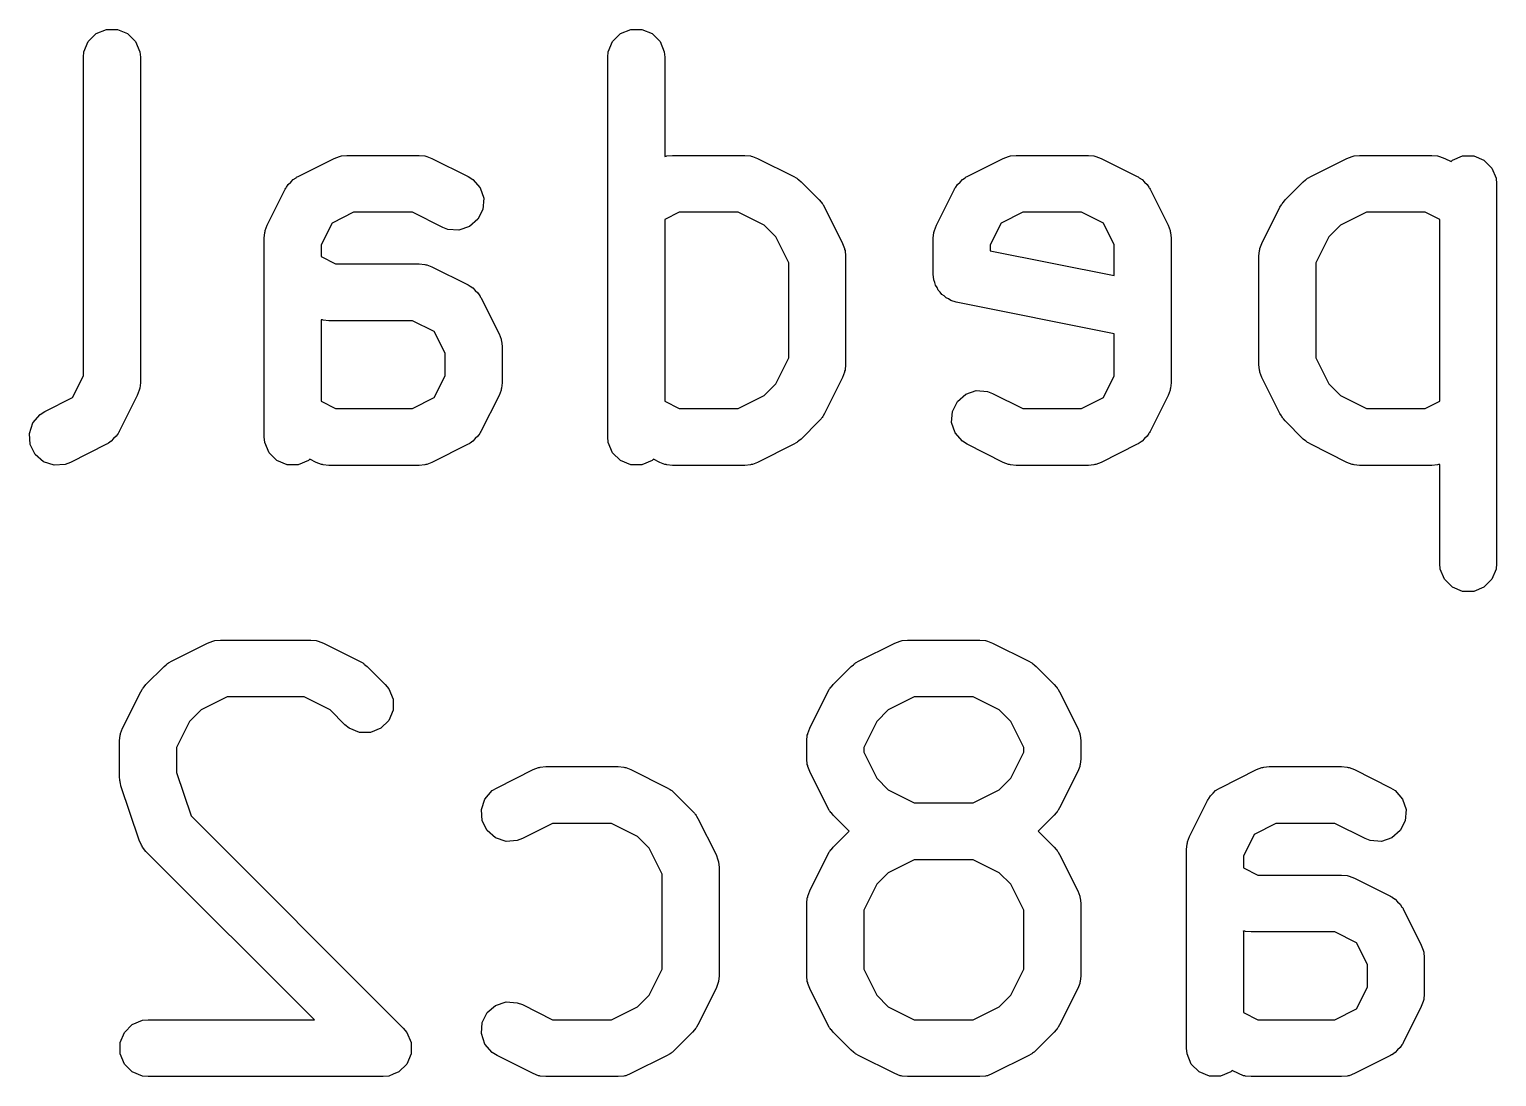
# Model space of a CAD drawing. Header units: inches. Extents: x 0.74 to 7.44, y -5.09 to -0.81.
# Drawn here: x 2.7856 to 2.9378, y -4.8482 to -4.7396 of the extents above; entities that cross this region are included whole.
import ezdxf

# ---------------------------------------------------------------- set-up
doc = ezdxf.new("R2010")
doc.units = ezdxf.units.IN
doc.header["$MEASUREMENT"] = 0
doc.layers.add('BLACK', color=250, linetype='CONTINUOUS')

msp = doc.modelspace()

# ---------------------------------------------------------------- linework, layer by layer
at = {"layer": 'BLACK', "linetype": 'CONTINUOUS'}
for p, q in [((2.79256, -4.74006), (2.79363, -4.73962)), ((2.79363, -4.73962), (2.79478, -4.73962)), ((2.79478, -4.73962), (2.79584, -4.74006)), ((2.84693, -4.74006), (2.84799, -4.73962)), ((2.84799, -4.73962), (2.84915, -4.73962)), ((2.84915, -4.73962), (2.85021, -4.74006)), ((2.79131, -4.74194), (2.79175, -4.74087)), ((2.79175, -4.74087), (2.79256, -4.74006)), ((2.79584, -4.74006), (2.79666, -4.74087)), ((2.79666, -4.74087), (2.7971, -4.74194)), ((2.84567, -4.74194), (2.84612, -4.74087)), ((2.84612, -4.74087), (2.84693, -4.74006)), ((2.85021, -4.74006), (2.85103, -4.74087)), ((2.85103, -4.74087), (2.85147, -4.74194)), ((2.79125, -4.74251), (2.79131, -4.74194)), ((2.79125, -4.77556), (2.79125, -4.74251)), ((2.7971, -4.74194), (2.79716, -4.74251)), ((2.79716, -4.74251), (2.79716, -4.77626)), ((2.84562, -4.74251), (2.84567, -4.74194)), ((2.84562, -4.78188), (2.84562, -4.74251)), ((2.85147, -4.74194), (2.85152, -4.74251)), ((2.85152, -4.74251), (2.85152, -4.7528)), ((2.8135, -4.75487), (2.81725, -4.753)), ((2.81725, -4.753), (2.81779, -4.75279)), ((2.81779, -4.75279), (2.8179, -4.75278)), ((2.8179, -4.75278), (2.818, -4.75274)), ((2.818, -4.75274), (2.81857, -4.75269)), ((2.81857, -4.75269), (2.82607, -4.75269)), ((2.82607, -4.75269), (2.82665, -4.75274)), ((2.82665, -4.75274), (2.82675, -4.75278)), ((2.82675, -4.75278), (2.82685, -4.75279)), ((2.82685, -4.75279), (2.82739, -4.753)), ((2.82739, -4.753), (2.83114, -4.75487)), ((2.85152, -4.7528), (2.85154, -4.75279)), ((2.85154, -4.75279), (2.85165, -4.75278)), ((2.85165, -4.75278), (2.85174, -4.75274)), ((2.85174, -4.75274), (2.85232, -4.75269)), ((2.85232, -4.75269), (2.85982, -4.75269)), ((2.85982, -4.75269), (2.8604, -4.75274)), ((2.8604, -4.75274), (2.86049, -4.75278)), ((2.86049, -4.75278), (2.8606, -4.75279)), ((2.8606, -4.75279), (2.86114, -4.753)), ((2.86114, -4.753), (2.86489, -4.75487)), ((2.88287, -4.75487), (2.88662, -4.753)), ((2.88662, -4.753), (2.88716, -4.75279)), ((2.88716, -4.75279), (2.88727, -4.75278)), ((2.88727, -4.75278), (2.88736, -4.75274)), ((2.88736, -4.75274), (2.88794, -4.75269)), ((2.88794, -4.75269), (2.89544, -4.75269)), ((2.89544, -4.75269), (2.89602, -4.75274)), ((2.89602, -4.75274), (2.89611, -4.75278)), ((2.89611, -4.75278), (2.89622, -4.75279)), ((2.89622, -4.75279), (2.89676, -4.753)), ((2.89676, -4.753), (2.90051, -4.75487)), ((2.91849, -4.75487), (2.92224, -4.753)), ((2.92224, -4.753), (2.92278, -4.75279)), ((2.92278, -4.75279), (2.92289, -4.75278)), ((2.92289, -4.75278), (2.92299, -4.75274)), ((2.92299, -4.75274), (2.92356, -4.75269)), ((2.92356, -4.75269), (2.93106, -4.75269)), ((2.93106, -4.75269), (2.93164, -4.75274)), ((2.93164, -4.75274), (2.93173, -4.75278)), ((2.93173, -4.75278), (2.93184, -4.75279)), ((2.93184, -4.75279), (2.93238, -4.753)), ((2.93238, -4.753), (2.93303, -4.75332)), ((2.93303, -4.75332), (2.93317, -4.75318)), ((2.93317, -4.75318), (2.93423, -4.75274)), ((2.93423, -4.75274), (2.93539, -4.75274)), ((2.93539, -4.75274), (2.93645, -4.75318)), ((2.93645, -4.75318), (2.93727, -4.754)), ((2.81301, -4.75518), (2.81331, -4.755)), ((2.81331, -4.755), (2.81336, -4.75495)), ((2.81336, -4.75495), (2.81341, -4.75493)), ((2.81341, -4.75493), (2.8135, -4.75487)), ((2.83114, -4.75487), (2.83163, -4.75518)), ((2.86489, -4.75487), (2.86514, -4.75503)), ((2.86514, -4.75503), (2.86521, -4.75506)), ((2.86521, -4.75506), (2.86529, -4.75512)), ((2.88238, -4.75518), (2.88267, -4.755)), ((2.88267, -4.755), (2.88273, -4.75495)), ((2.88273, -4.75495), (2.88277, -4.75493)), ((2.88277, -4.75493), (2.88287, -4.75487)), ((2.90051, -4.75487), (2.90061, -4.75493)), ((2.90061, -4.75493), (2.90065, -4.75495)), ((2.90065, -4.75495), (2.90071, -4.755)), ((2.90071, -4.755), (2.901, -4.75518)), ((2.91809, -4.75512), (2.91817, -4.75506)), ((2.91817, -4.75506), (2.91824, -4.75503)), ((2.91824, -4.75503), (2.91849, -4.75487)), ((2.93727, -4.754), (2.93771, -4.75506)), ((2.93771, -4.75506), (2.93776, -4.75564)), ((2.81031, -4.75994), (2.81218, -4.75619)), ((2.81218, -4.75619), (2.81224, -4.7561)), ((2.81224, -4.7561), (2.81226, -4.75605)), ((2.81226, -4.75605), (2.81231, -4.75599)), ((2.81231, -4.75599), (2.81249, -4.7557)), ((2.81249, -4.7557), (2.81277, -4.75546)), ((2.81277, -4.75546), (2.81301, -4.75518)), ((2.83163, -4.75518), (2.83239, -4.75605)), ((2.83239, -4.75605), (2.83275, -4.75714)), ((2.86529, -4.75512), (2.86538, -4.75518)), ((2.86538, -4.75518), (2.86543, -4.75524)), ((2.86543, -4.75524), (2.86566, -4.75542)), ((2.86566, -4.75542), (2.86753, -4.7573)), ((2.87968, -4.75994), (2.88155, -4.75619)), ((2.88155, -4.75619), (2.88161, -4.7561)), ((2.88161, -4.7561), (2.88163, -4.75605)), ((2.88163, -4.75605), (2.88168, -4.75599)), ((2.88168, -4.75599), (2.88186, -4.7557)), ((2.88186, -4.7557), (2.88214, -4.75546)), ((2.88214, -4.75546), (2.88238, -4.75518)), ((2.901, -4.75518), (2.90124, -4.75546)), ((2.90124, -4.75546), (2.90152, -4.7557)), ((2.90152, -4.7557), (2.90171, -4.75599)), ((2.90171, -4.75599), (2.90175, -4.75605)), ((2.90175, -4.75605), (2.90177, -4.7561)), ((2.90177, -4.7561), (2.90183, -4.75619)), ((2.90183, -4.75619), (2.90371, -4.75994)), ((2.91585, -4.7573), (2.91772, -4.75542)), ((2.91772, -4.75542), (2.91795, -4.75524)), ((2.91795, -4.75524), (2.918, -4.75518)), ((2.918, -4.75518), (2.91809, -4.75512)), ((2.93776, -4.75564), (2.93776, -4.79501)), ((2.83275, -4.75714), (2.83267, -4.75829)), ((2.86753, -4.7573), (2.86772, -4.75753)), ((2.86772, -4.75753), (2.86778, -4.75758)), ((2.86778, -4.75758), (2.86783, -4.75767)), ((2.86783, -4.75767), (2.8679, -4.75775)), ((2.8679, -4.75775), (2.86793, -4.75782)), ((2.86793, -4.75782), (2.86808, -4.75807)), ((2.86808, -4.75807), (2.86996, -4.76182)), ((2.91342, -4.76182), (2.9153, -4.75807)), ((2.9153, -4.75807), (2.91545, -4.75782)), ((2.91545, -4.75782), (2.91548, -4.75775)), ((2.91548, -4.75775), (2.91555, -4.75767)), ((2.91555, -4.75767), (2.9156, -4.75758)), ((2.9156, -4.75758), (2.91566, -4.75753)), ((2.91566, -4.75753), (2.91585, -4.7573)), ((2.81927, -4.75859), (2.81703, -4.75971)), ((2.82538, -4.75859), (2.81927, -4.75859)), ((2.8285, -4.76015), (2.82538, -4.75859)), ((2.83216, -4.75932), (2.83129, -4.76008)), ((2.83267, -4.75829), (2.83216, -4.75932)), ((2.85302, -4.75859), (2.85152, -4.75934)), ((2.85152, -4.75934), (2.85152, -4.77819)), ((2.85912, -4.75859), (2.85302, -4.75859)), ((2.86182, -4.75994), (2.85912, -4.75859)), ((2.88864, -4.75859), (2.88639, -4.75971)), ((2.89474, -4.75859), (2.88864, -4.75859)), ((2.89699, -4.75971), (2.89474, -4.75859)), ((2.92426, -4.75859), (2.92156, -4.75994)), ((2.93036, -4.75859), (2.92426, -4.75859)), ((2.93186, -4.75934), (2.93036, -4.75859)), ((2.93186, -4.77819), (2.93186, -4.75934)), ((2.81, -4.76126), (2.81005, -4.76069)), ((2.81005, -4.76069), (2.81009, -4.76059)), ((2.81009, -4.76059), (2.8101, -4.76048)), ((2.8101, -4.76048), (2.81031, -4.75994)), ((2.81703, -4.75971), (2.8159, -4.76196)), ((2.82904, -4.76036), (2.8285, -4.76015)), ((2.83019, -4.76044), (2.82904, -4.76036)), ((2.83129, -4.76008), (2.83019, -4.76044)), ((2.86302, -4.76114), (2.86182, -4.75994)), ((2.86437, -4.76383), (2.86302, -4.76114)), ((2.87936, -4.76126), (2.87942, -4.76069)), ((2.87942, -4.76069), (2.87946, -4.76059)), ((2.87946, -4.76059), (2.87947, -4.76048)), ((2.87947, -4.76048), (2.87968, -4.75994)), ((2.88639, -4.75971), (2.88527, -4.76196)), ((2.89811, -4.76196), (2.89699, -4.75971)), ((2.90371, -4.75994), (2.90391, -4.76048)), ((2.90391, -4.76048), (2.90392, -4.76059)), ((2.90392, -4.76059), (2.90396, -4.76069)), ((2.90396, -4.76069), (2.90402, -4.76126)), ((2.92036, -4.76114), (2.91902, -4.76383)), ((2.92156, -4.75994), (2.92036, -4.76114)), ((2.81, -4.78188), (2.81, -4.76126)), ((2.8159, -4.76196), (2.8159, -4.76319)), ((2.86996, -4.76182), (2.87017, -4.76236)), ((2.87017, -4.76236), (2.87017, -4.76246)), ((2.87017, -4.76246), (2.87021, -4.76256)), ((2.87021, -4.76256), (2.87027, -4.76314)), ((2.87936, -4.76501), (2.87936, -4.76126)), ((2.88527, -4.76196), (2.88527, -4.76259)), ((2.88527, -4.76259), (2.89811, -4.76516)), ((2.89811, -4.76516), (2.89811, -4.76196)), ((2.90402, -4.76126), (2.90402, -4.77626)), ((2.91311, -4.76314), (2.91317, -4.76256)), ((2.91317, -4.76256), (2.91321, -4.76246)), ((2.91321, -4.76236), (2.91342, -4.76182)), ((2.91321, -4.76246), (2.91321, -4.76236)), ((2.8159, -4.76319), (2.8174, -4.76393)), ((2.8174, -4.76393), (2.82607, -4.76393)), ((2.82607, -4.76393), (2.82665, -4.76399)), ((2.82665, -4.76399), (2.82675, -4.76403)), ((2.82675, -4.76403), (2.82685, -4.76404)), ((2.82685, -4.76404), (2.82739, -4.76425)), ((2.86437, -4.77369), (2.86437, -4.76383)), ((2.87027, -4.76314), (2.87027, -4.77439)), ((2.91311, -4.77439), (2.91311, -4.76314)), ((2.91902, -4.76383), (2.91902, -4.77369)), ((2.82739, -4.76425), (2.83114, -4.76612)), ((2.87942, -4.76559), (2.87936, -4.76501)), ((2.87953, -4.76586), (2.87942, -4.76559)), ((2.83114, -4.76612), (2.83124, -4.76618)), ((2.83124, -4.76618), (2.83129, -4.7662)), ((2.83129, -4.7662), (2.83134, -4.76625)), ((2.83134, -4.76625), (2.83163, -4.76643)), ((2.83163, -4.76643), (2.83188, -4.76671)), ((2.83188, -4.76671), (2.83216, -4.76695)), ((2.83216, -4.76695), (2.83234, -4.76724)), ((2.83234, -4.76724), (2.83239, -4.7673)), ((2.87959, -4.76614), (2.87953, -4.76586)), ((2.87975, -4.76638), (2.87959, -4.76614)), ((2.87986, -4.76665), (2.87975, -4.76638)), ((2.88007, -4.76686), (2.87986, -4.76665)), ((2.88023, -4.7671), (2.88007, -4.76686)), ((2.88047, -4.76726), (2.88023, -4.7671)), ((2.83239, -4.7673), (2.8324, -4.76734)), ((2.8324, -4.76734), (2.83246, -4.76744)), ((2.83246, -4.76744), (2.83434, -4.77119)), ((2.88068, -4.76747), (2.88047, -4.76726)), ((2.88094, -4.76758), (2.88068, -4.76747)), ((2.88118, -4.76774), (2.88094, -4.76758)), ((2.88174, -4.76791), (2.88118, -4.76774)), ((2.89811, -4.77118), (2.88174, -4.76791)), ((2.81592, -4.76973), (2.8159, -4.76973)), ((2.8159, -4.76973), (2.8159, -4.77819)), ((2.81603, -4.76974), (2.81592, -4.76973)), ((2.81612, -4.76978), (2.81603, -4.76974)), ((2.8167, -4.76984), (2.81612, -4.76978)), ((2.82538, -4.76984), (2.8167, -4.76984)), ((2.82762, -4.77096), (2.82538, -4.76984)), ((2.82875, -4.77321), (2.82762, -4.77096)), ((2.83434, -4.77119), (2.83455, -4.77173)), ((2.83455, -4.77173), (2.83455, -4.77184)), ((2.89811, -4.77556), (2.89811, -4.77118)), ((2.82875, -4.77556), (2.82875, -4.77321)), ((2.83455, -4.77184), (2.83459, -4.77193)), ((2.83459, -4.77193), (2.83465, -4.77251)), ((2.83465, -4.77251), (2.83465, -4.77626)), ((2.86302, -4.77639), (2.86437, -4.77369)), ((2.87027, -4.77439), (2.87021, -4.77496)), ((2.91317, -4.77496), (2.91311, -4.77439)), ((2.91902, -4.77369), (2.92036, -4.77639)), ((2.79013, -4.77781), (2.79125, -4.77556)), ((2.79716, -4.77626), (2.7971, -4.77684)), ((2.82762, -4.77781), (2.82875, -4.77556)), ((2.83465, -4.77626), (2.83459, -4.77684)), ((2.86996, -4.77571), (2.86808, -4.77946)), ((2.87017, -4.77517), (2.86996, -4.77571)), ((2.87021, -4.77496), (2.87017, -4.77506)), ((2.87017, -4.77506), (2.87017, -4.77517)), ((2.89699, -4.77781), (2.89811, -4.77556)), ((2.90402, -4.77626), (2.90396, -4.77684)), ((2.91321, -4.77506), (2.91317, -4.77496)), ((2.91321, -4.77517), (2.91321, -4.77506)), ((2.91342, -4.77571), (2.91321, -4.77517)), ((2.9153, -4.77946), (2.91342, -4.77571)), ((2.78726, -4.77924), (2.79013, -4.77781)), ((2.79684, -4.77758), (2.79497, -4.78133)), ((2.79705, -4.77704), (2.79684, -4.77758)), ((2.79706, -4.77693), (2.79705, -4.77704)), ((2.7971, -4.77684), (2.79706, -4.77693)), ((2.82538, -4.77893), (2.82762, -4.77781)), ((2.83434, -4.77758), (2.83246, -4.78133)), ((2.83455, -4.77704), (2.83434, -4.77758)), ((2.83459, -4.77684), (2.83455, -4.77693)), ((2.83455, -4.77693), (2.83455, -4.77704)), ((2.85912, -4.77893), (2.86182, -4.77758)), ((2.86182, -4.77758), (2.86302, -4.77639)), ((2.88186, -4.7782), (2.88273, -4.77744)), ((2.88273, -4.77744), (2.88382, -4.77708)), ((2.88382, -4.77708), (2.88497, -4.77716)), ((2.88497, -4.77716), (2.88551, -4.77737)), ((2.88551, -4.77737), (2.88864, -4.77893)), ((2.89474, -4.77893), (2.89699, -4.77781)), ((2.90371, -4.77758), (2.90183, -4.78133)), ((2.90391, -4.77704), (2.90371, -4.77758)), ((2.90392, -4.77693), (2.90391, -4.77704)), ((2.90396, -4.77684), (2.90392, -4.77693)), ((2.92036, -4.77639), (2.92156, -4.77758)), ((2.92156, -4.77758), (2.92426, -4.77893)), ((2.78677, -4.77955), (2.78726, -4.77924)), ((2.8159, -4.77819), (2.8174, -4.77893)), ((2.8174, -4.77893), (2.82538, -4.77893)), ((2.85152, -4.77819), (2.85302, -4.77893)), ((2.85302, -4.77893), (2.85912, -4.77893)), ((2.88126, -4.78038), (2.88134, -4.77923)), ((2.88134, -4.77923), (2.88186, -4.7782)), ((2.88864, -4.77893), (2.89474, -4.77893)), ((2.92426, -4.77893), (2.93036, -4.77893)), ((2.93036, -4.77893), (2.93186, -4.77819)), ((2.78565, -4.78152), (2.78601, -4.78042)), ((2.78601, -4.78042), (2.78677, -4.77955)), ((2.86753, -4.78022), (2.86566, -4.7821)), ((2.86772, -4.78), (2.86753, -4.78022)), ((2.86778, -4.77995), (2.86772, -4.78)), ((2.86783, -4.77986), (2.86778, -4.77995)), ((2.8679, -4.77978), (2.86783, -4.77986)), ((2.86793, -4.7797), (2.8679, -4.77978)), ((2.86808, -4.77946), (2.86793, -4.7797)), ((2.88163, -4.78147), (2.88126, -4.78038)), ((2.91545, -4.7797), (2.9153, -4.77946)), ((2.91548, -4.77978), (2.91545, -4.7797)), ((2.91555, -4.77986), (2.91548, -4.77978)), ((2.9156, -4.77995), (2.91555, -4.77986)), ((2.91566, -4.78), (2.9156, -4.77995)), ((2.91585, -4.78022), (2.91566, -4.78)), ((2.91772, -4.7821), (2.91585, -4.78022)), ((2.78573, -4.78266), (2.78565, -4.78152)), ((2.79414, -4.78234), (2.79385, -4.78253)), ((2.79438, -4.78206), (2.79414, -4.78234)), ((2.79466, -4.78182), (2.79438, -4.78206)), ((2.79484, -4.78153), (2.79466, -4.78182)), ((2.79489, -4.78147), (2.79484, -4.78153)), ((2.79491, -4.78143), (2.79489, -4.78147)), ((2.79497, -4.78133), (2.79491, -4.78143)), ((2.81005, -4.78246), (2.81, -4.78188)), ((2.8105, -4.78353), (2.81005, -4.78246)), ((2.83163, -4.78234), (2.83134, -4.78253)), ((2.83188, -4.78206), (2.83163, -4.78234)), ((2.83216, -4.78182), (2.83188, -4.78206)), ((2.83234, -4.78153), (2.83216, -4.78182)), ((2.83239, -4.78147), (2.83234, -4.78153)), ((2.8324, -4.78143), (2.83239, -4.78147)), ((2.83246, -4.78133), (2.8324, -4.78143)), ((2.84567, -4.78246), (2.84562, -4.78188)), ((2.84612, -4.78353), (2.84567, -4.78246)), ((2.86521, -4.78247), (2.86514, -4.78249)), ((2.86529, -4.7824), (2.86521, -4.78247)), ((2.86538, -4.78234), (2.86529, -4.7824)), ((2.86543, -4.78228), (2.86538, -4.78234)), ((2.86566, -4.7821), (2.86543, -4.78228)), ((2.88238, -4.78234), (2.88163, -4.78147)), ((2.88287, -4.78265), (2.88238, -4.78234)), ((2.901, -4.78234), (2.90071, -4.78253)), ((2.90124, -4.78206), (2.901, -4.78234)), ((2.90152, -4.78182), (2.90124, -4.78206)), ((2.90171, -4.78153), (2.90152, -4.78182)), ((2.90175, -4.78147), (2.90171, -4.78153)), ((2.90177, -4.78143), (2.90175, -4.78147)), ((2.90183, -4.78133), (2.90177, -4.78143)), ((2.91795, -4.78228), (2.91772, -4.7821)), ((2.918, -4.78234), (2.91795, -4.78228)), ((2.91809, -4.7824), (2.918, -4.78234)), ((2.91817, -4.78247), (2.91809, -4.7824)), ((2.91824, -4.78249), (2.91817, -4.78247)), ((2.78625, -4.7837), (2.78573, -4.78266)), ((2.78712, -4.78445), (2.78625, -4.7837)), ((2.79365, -4.78265), (2.7899, -4.78453)), ((2.79374, -4.78259), (2.79365, -4.78265)), ((2.79379, -4.78258), (2.79374, -4.78259)), ((2.79385, -4.78253), (2.79379, -4.78258)), ((2.81131, -4.78434), (2.8105, -4.78353)), ((2.83114, -4.78265), (2.82739, -4.78453)), ((2.83124, -4.78259), (2.83114, -4.78265)), ((2.83129, -4.78258), (2.83124, -4.78259)), ((2.83134, -4.78253), (2.83129, -4.78258)), ((2.84693, -4.78434), (2.84612, -4.78353)), ((2.86489, -4.78265), (2.86114, -4.78453)), ((2.86514, -4.78249), (2.86489, -4.78265)), ((2.88662, -4.78453), (2.88287, -4.78265)), ((2.90051, -4.78265), (2.89676, -4.78453)), ((2.90061, -4.78259), (2.90051, -4.78265)), ((2.90065, -4.78258), (2.90061, -4.78259)), ((2.90071, -4.78253), (2.90065, -4.78258)), ((2.91849, -4.78265), (2.91824, -4.78249)), ((2.92224, -4.78453), (2.91849, -4.78265)), ((2.78821, -4.78481), (2.78712, -4.78445)), ((2.78936, -4.78473), (2.78821, -4.78481)), ((2.7899, -4.78453), (2.78936, -4.78473)), ((2.81237, -4.78478), (2.81131, -4.78434)), ((2.81353, -4.78478), (2.81237, -4.78478)), ((2.81459, -4.78434), (2.81353, -4.78478)), ((2.81473, -4.7842), (2.81459, -4.78434)), ((2.81538, -4.78453), (2.81473, -4.7842)), ((2.81592, -4.78473), (2.81538, -4.78453)), ((2.81603, -4.78474), (2.81592, -4.78473)), ((2.81612, -4.78478), (2.81603, -4.78474)), ((2.8167, -4.78484), (2.81612, -4.78478)), ((2.82607, -4.78484), (2.8167, -4.78484)), ((2.82665, -4.78478), (2.82607, -4.78484)), ((2.82675, -4.78474), (2.82665, -4.78478)), ((2.82685, -4.78473), (2.82675, -4.78474)), ((2.82739, -4.78453), (2.82685, -4.78473)), ((2.84799, -4.78478), (2.84693, -4.78434)), ((2.84915, -4.78478), (2.84799, -4.78478)), ((2.85021, -4.78434), (2.84915, -4.78478)), ((2.85035, -4.7842), (2.85021, -4.78434)), ((2.851, -4.78453), (2.85035, -4.7842)), ((2.85154, -4.78473), (2.851, -4.78453)), ((2.85165, -4.78474), (2.85154, -4.78473)), ((2.85174, -4.78478), (2.85165, -4.78474)), ((2.85232, -4.78484), (2.85174, -4.78478)), ((2.85982, -4.78484), (2.85232, -4.78484)), ((2.8604, -4.78478), (2.85982, -4.78484)), ((2.86049, -4.78474), (2.8604, -4.78478)), ((2.8606, -4.78473), (2.86049, -4.78474)), ((2.86114, -4.78453), (2.8606, -4.78473)), ((2.88716, -4.78473), (2.88662, -4.78453)), ((2.88727, -4.78474), (2.88716, -4.78473)), ((2.88736, -4.78478), (2.88727, -4.78474)), ((2.88794, -4.78484), (2.88736, -4.78478)), ((2.89544, -4.78484), (2.88794, -4.78484)), ((2.89602, -4.78478), (2.89544, -4.78484)), ((2.89611, -4.78474), (2.89602, -4.78478)), ((2.89622, -4.78473), (2.89611, -4.78474)), ((2.89676, -4.78453), (2.89622, -4.78473)), ((2.92278, -4.78473), (2.92224, -4.78453)), ((2.92289, -4.78474), (2.92278, -4.78473)), ((2.92299, -4.78478), (2.92289, -4.78474)), ((2.92356, -4.78484), (2.92299, -4.78478)), ((2.93106, -4.78484), (2.92356, -4.78484)), ((2.93164, -4.78478), (2.93106, -4.78484)), ((2.93173, -4.78474), (2.93164, -4.78478)), ((2.93184, -4.78473), (2.93173, -4.78474)), ((2.93186, -4.78473), (2.93184, -4.78473)), ((2.93186, -4.79501), (2.93186, -4.78473)), ((2.93191, -4.79558), (2.93186, -4.79501)), ((2.93235, -4.79665), (2.93191, -4.79558)), ((2.93771, -4.79558), (2.93727, -4.79665)), ((2.93776, -4.79501), (2.93771, -4.79558)), ((2.93317, -4.79746), (2.93235, -4.79665)), ((2.93423, -4.7979), (2.93317, -4.79746)), ((2.93645, -4.79746), (2.93539, -4.7979)), ((2.93727, -4.79665), (2.93645, -4.79746)), ((2.93539, -4.7979), (2.93423, -4.7979)), ((2.80038, -4.80513), (2.80413, -4.80326)), ((2.80413, -4.80326), (2.80467, -4.80305)), ((2.80467, -4.80305), (2.80478, -4.80304)), ((2.80478, -4.80304), (2.80488, -4.803)), ((2.80488, -4.803), (2.80545, -4.80295)), ((2.80545, -4.80295), (2.81482, -4.80295)), ((2.81482, -4.80295), (2.8154, -4.803)), ((2.8154, -4.803), (2.8155, -4.80304)), ((2.8155, -4.80304), (2.8156, -4.80305)), ((2.8156, -4.80305), (2.81615, -4.80326)), ((2.81615, -4.80326), (2.81989, -4.80513)), ((2.87162, -4.80513), (2.87537, -4.80326)), ((2.87537, -4.80326), (2.87591, -4.80305)), ((2.87591, -4.80305), (2.87602, -4.80304)), ((2.87602, -4.80304), (2.87612, -4.803)), ((2.87612, -4.803), (2.87669, -4.80295)), ((2.87669, -4.80295), (2.88419, -4.80295)), ((2.88419, -4.80295), (2.88477, -4.803)), ((2.88477, -4.803), (2.88487, -4.80304)), ((2.88487, -4.80304), (2.88497, -4.80305)), ((2.88497, -4.80305), (2.88551, -4.80326)), ((2.88551, -4.80326), (2.88926, -4.80513)), ((2.80013, -4.80529), (2.80038, -4.80513)), ((2.81989, -4.80513), (2.82014, -4.80529)), ((2.87137, -4.80529), (2.87162, -4.80513)), ((2.88926, -4.80513), (2.88951, -4.80529)), ((2.79774, -4.80756), (2.79961, -4.80569)), ((2.79961, -4.80569), (2.79984, -4.8055)), ((2.79984, -4.8055), (2.79989, -4.80544)), ((2.79989, -4.80544), (2.79998, -4.80538)), ((2.79998, -4.80538), (2.80006, -4.80532)), ((2.80006, -4.80532), (2.80013, -4.80529)), ((2.82014, -4.80529), (2.82021, -4.80532)), ((2.82021, -4.80532), (2.8203, -4.80538)), ((2.8203, -4.80538), (2.82038, -4.80544)), ((2.82038, -4.80544), (2.82044, -4.8055)), ((2.82044, -4.8055), (2.82066, -4.80569)), ((2.82066, -4.80569), (2.82254, -4.80756)), ((2.86898, -4.80756), (2.87085, -4.80569)), ((2.87085, -4.80569), (2.87108, -4.8055)), ((2.87108, -4.8055), (2.87113, -4.80544)), ((2.87113, -4.80544), (2.87122, -4.80538)), ((2.87122, -4.80538), (2.8713, -4.80532)), ((2.8713, -4.80532), (2.87137, -4.80529)), ((2.88951, -4.80529), (2.88958, -4.80532)), ((2.88958, -4.80532), (2.88966, -4.80538)), ((2.88966, -4.80538), (2.88975, -4.80544)), ((2.88975, -4.80544), (2.8898, -4.8055)), ((2.8898, -4.8055), (2.89003, -4.80569)), ((2.89003, -4.80569), (2.8919, -4.80756)), ((2.79719, -4.80833), (2.79734, -4.80808)), ((2.79734, -4.80808), (2.79737, -4.80801)), ((2.79737, -4.80801), (2.79744, -4.80793)), ((2.79744, -4.80793), (2.79749, -4.80784)), ((2.79749, -4.80784), (2.79755, -4.80779)), ((2.79755, -4.80779), (2.79774, -4.80756)), ((2.82254, -4.80756), (2.8229, -4.80801)), ((2.8229, -4.80801), (2.82335, -4.80907)), ((2.86843, -4.80833), (2.86858, -4.80808)), ((2.86858, -4.80808), (2.86861, -4.80801)), ((2.86861, -4.80801), (2.86868, -4.80793)), ((2.86868, -4.80793), (2.86874, -4.80784)), ((2.86874, -4.80784), (2.86879, -4.80779)), ((2.86879, -4.80779), (2.86898, -4.80756)), ((2.8919, -4.80756), (2.89209, -4.80779)), ((2.89209, -4.80779), (2.89215, -4.80784)), ((2.89215, -4.80784), (2.8922, -4.80793)), ((2.8922, -4.80793), (2.89227, -4.80801)), ((2.89227, -4.80801), (2.8923, -4.80808)), ((2.8923, -4.80808), (2.89246, -4.80833)), ((2.79531, -4.81208), (2.79719, -4.80833)), ((2.80615, -4.80885), (2.80345, -4.8102)), ((2.81413, -4.80885), (2.80615, -4.80885)), ((2.81683, -4.8102), (2.81413, -4.80885)), ((2.82335, -4.80907), (2.82335, -4.81022)), ((2.86655, -4.81208), (2.86843, -4.80833)), ((2.87739, -4.80885), (2.87469, -4.8102)), ((2.88349, -4.80885), (2.87739, -4.80885)), ((2.88619, -4.8102), (2.88349, -4.80885)), ((2.89246, -4.80833), (2.89433, -4.81208)), ((2.80345, -4.8102), (2.80225, -4.8114)), ((2.81836, -4.81174), (2.81683, -4.8102)), ((2.8229, -4.81129), (2.82209, -4.8121)), ((2.82335, -4.81022), (2.8229, -4.81129)), ((2.87469, -4.8102), (2.87349, -4.8114)), ((2.88739, -4.8114), (2.88619, -4.8102)), ((2.795, -4.8134), (2.79506, -4.81282)), ((2.79506, -4.81282), (2.7951, -4.81272)), ((2.7951, -4.81262), (2.79531, -4.81208)), ((2.7951, -4.81272), (2.7951, -4.81262)), ((2.80225, -4.8114), (2.8009, -4.81409)), ((2.81881, -4.8121), (2.81836, -4.81174)), ((2.81987, -4.81254), (2.81881, -4.8121)), ((2.82103, -4.81254), (2.81987, -4.81254)), ((2.82209, -4.8121), (2.82103, -4.81254)), ((2.86624, -4.8134), (2.8663, -4.81282)), ((2.8663, -4.81282), (2.86634, -4.81272)), ((2.86634, -4.81272), (2.86635, -4.81262)), ((2.86635, -4.81262), (2.86655, -4.81208)), ((2.87349, -4.8114), (2.87215, -4.81409)), ((2.88874, -4.81409), (2.88739, -4.8114)), ((2.89433, -4.81208), (2.89454, -4.81262)), ((2.89454, -4.81262), (2.89455, -4.81272)), ((2.89455, -4.81272), (2.89459, -4.81282)), ((2.89459, -4.81282), (2.89464, -4.8134)), ((2.795, -4.81715), (2.795, -4.8134)), ((2.8009, -4.81409), (2.8009, -4.81667)), ((2.86624, -4.81527), (2.86624, -4.8134)), ((2.87215, -4.81409), (2.87215, -4.81458)), ((2.88874, -4.81458), (2.88874, -4.81409)), ((2.89464, -4.8134), (2.89464, -4.81527)), ((2.8663, -4.81585), (2.86624, -4.81527)), ((2.86634, -4.81595), (2.8663, -4.81585)), ((2.87215, -4.81458), (2.87349, -4.81727)), ((2.88739, -4.81727), (2.88874, -4.81458)), ((2.89459, -4.81585), (2.89455, -4.81595)), ((2.89464, -4.81527), (2.89459, -4.81585)), ((2.79503, -4.81744), (2.795, -4.81715)), ((2.79502, -4.81752), (2.79503, -4.81744)), ((2.8009, -4.81667), (2.80241, -4.82118)), ((2.83413, -4.81826), (2.83788, -4.81638)), ((2.83788, -4.81638), (2.83842, -4.81617)), ((2.83842, -4.81617), (2.83852, -4.81617)), ((2.83852, -4.81617), (2.83862, -4.81613)), ((2.83862, -4.81613), (2.8392, -4.81607)), ((2.8392, -4.81607), (2.8467, -4.81607)), ((2.8467, -4.81607), (2.84727, -4.81613)), ((2.84727, -4.81613), (2.84737, -4.81617)), ((2.84737, -4.81617), (2.84748, -4.81617)), ((2.84748, -4.81617), (2.84802, -4.81638)), ((2.84802, -4.81638), (2.85177, -4.81826)), ((2.86635, -4.81605), (2.86634, -4.81595)), ((2.86655, -4.81659), (2.86635, -4.81605)), ((2.86843, -4.82034), (2.86655, -4.81659)), ((2.87349, -4.81727), (2.87469, -4.81847)), ((2.88619, -4.81847), (2.88739, -4.81727)), ((2.89433, -4.81659), (2.89246, -4.82034)), ((2.89454, -4.81605), (2.89433, -4.81659)), ((2.89455, -4.81595), (2.89454, -4.81605)), ((2.90912, -4.81826), (2.91287, -4.81638)), ((2.91287, -4.81638), (2.91341, -4.81617)), ((2.91341, -4.81617), (2.91351, -4.81617)), ((2.91351, -4.81617), (2.91361, -4.81613)), ((2.91361, -4.81613), (2.91419, -4.81607)), ((2.91419, -4.81607), (2.92169, -4.81607)), ((2.92169, -4.81607), (2.92226, -4.81613)), ((2.92226, -4.81613), (2.92236, -4.81617)), ((2.92236, -4.81617), (2.92247, -4.81617)), ((2.92247, -4.81617), (2.92301, -4.81638)), ((2.92301, -4.81638), (2.92676, -4.81826)), ((2.79505, -4.81762), (2.79502, -4.81752)), ((2.79506, -4.81772), (2.79505, -4.81762)), ((2.79509, -4.8178), (2.79506, -4.81772)), ((2.79515, -4.81808), (2.79509, -4.8178)), ((2.79703, -4.8237), (2.79515, -4.81808)), ((2.83288, -4.81943), (2.83364, -4.81856)), ((2.83364, -4.81856), (2.83413, -4.81826)), ((2.85177, -4.81826), (2.85201, -4.81841)), ((2.85201, -4.81841), (2.85209, -4.81844)), ((2.85209, -4.81844), (2.85217, -4.81851)), ((2.85217, -4.81851), (2.85226, -4.81856)), ((2.85226, -4.81856), (2.85231, -4.81862)), ((2.85231, -4.81862), (2.85253, -4.81881)), ((2.85253, -4.81881), (2.85441, -4.82068)), ((2.87469, -4.81847), (2.87739, -4.81982)), ((2.88349, -4.81982), (2.88619, -4.81847)), ((2.90811, -4.81909), (2.90839, -4.81884)), ((2.90839, -4.81884), (2.90863, -4.81856)), ((2.90863, -4.81856), (2.90892, -4.81838)), ((2.90892, -4.81838), (2.90898, -4.81833)), ((2.90898, -4.81833), (2.90902, -4.81832)), ((2.90902, -4.81832), (2.90912, -4.81826)), ((2.92676, -4.81826), (2.92725, -4.81856)), ((2.92725, -4.81856), (2.928, -4.81943)), ((2.83252, -4.82053), (2.83288, -4.81943)), ((2.86858, -4.82059), (2.86843, -4.82034)), ((2.87739, -4.81982), (2.88349, -4.81982)), ((2.89246, -4.82034), (2.8923, -4.82059)), ((2.90592, -4.82333), (2.9078, -4.81958)), ((2.9078, -4.81958), (2.90786, -4.81948)), ((2.90786, -4.81948), (2.90787, -4.81943)), ((2.90787, -4.81943), (2.90792, -4.81938)), ((2.90792, -4.81938), (2.90811, -4.81909)), ((2.928, -4.81943), (2.92837, -4.82053)), ((2.80241, -4.82118), (2.82441, -4.84318)), ((2.8326, -4.82168), (2.83252, -4.82053)), ((2.83311, -4.82271), (2.8326, -4.82168)), ((2.83989, -4.82197), (2.83677, -4.82354)), ((2.846, -4.82197), (2.83989, -4.82197)), ((2.8487, -4.82332), (2.846, -4.82197)), ((2.85441, -4.82068), (2.85459, -4.82091)), ((2.85459, -4.82091), (2.85465, -4.82096)), ((2.85465, -4.82096), (2.85471, -4.82105)), ((2.85471, -4.82105), (2.85478, -4.82113)), ((2.85478, -4.82113), (2.85481, -4.8212)), ((2.85481, -4.8212), (2.85496, -4.82145)), ((2.85496, -4.82145), (2.85684, -4.8252)), ((2.86861, -4.82066), (2.86858, -4.82059)), ((2.86868, -4.82074), (2.86861, -4.82066)), ((2.86874, -4.82083), (2.86868, -4.82074)), ((2.86879, -4.82088), (2.86874, -4.82083)), ((2.86898, -4.82111), (2.86879, -4.82088)), ((2.87064, -4.82277), (2.86898, -4.82111)), ((2.8919, -4.82111), (2.89024, -4.82277)), ((2.89209, -4.82088), (2.8919, -4.82111)), ((2.89215, -4.82083), (2.89209, -4.82088)), ((2.8922, -4.82074), (2.89215, -4.82083)), ((2.89227, -4.82066), (2.8922, -4.82074)), ((2.8923, -4.82059), (2.89227, -4.82066)), ((2.91488, -4.82197), (2.91264, -4.8231)), ((2.92099, -4.82197), (2.91488, -4.82197)), ((2.92412, -4.82354), (2.92099, -4.82197)), ((2.92828, -4.82168), (2.92777, -4.82271)), ((2.92837, -4.82053), (2.92828, -4.82168)), ((2.83399, -4.82346), (2.83311, -4.82271)), ((2.83508, -4.82383), (2.83399, -4.82346)), ((2.84989, -4.82452), (2.8487, -4.82332)), ((2.86898, -4.82443), (2.87064, -4.82277)), ((2.89024, -4.82277), (2.8919, -4.82443)), ((2.90572, -4.82387), (2.90592, -4.82333)), ((2.91264, -4.8231), (2.91152, -4.82534)), ((2.9269, -4.82346), (2.92581, -4.82383)), ((2.92777, -4.82271), (2.9269, -4.82346)), ((2.79726, -4.82423), (2.79703, -4.8237)), ((2.79733, -4.82431), (2.79726, -4.82423)), ((2.79737, -4.82441), (2.79733, -4.82431)), ((2.79774, -4.82486), (2.79737, -4.82441)), ((2.8152, -4.84232), (2.79774, -4.82486)), ((2.83623, -4.82374), (2.83508, -4.82383)), ((2.83677, -4.82354), (2.83623, -4.82374)), ((2.85124, -4.82722), (2.84989, -4.82452)), ((2.86843, -4.8252), (2.86858, -4.82495)), ((2.86858, -4.82495), (2.86861, -4.82488)), ((2.86861, -4.82488), (2.86868, -4.8248)), ((2.86868, -4.8248), (2.86874, -4.82471)), ((2.86874, -4.82471), (2.86879, -4.82466)), ((2.86879, -4.82466), (2.86898, -4.82443)), ((2.8919, -4.82443), (2.89209, -4.82466)), ((2.89209, -4.82466), (2.89215, -4.82471)), ((2.89215, -4.82471), (2.8922, -4.8248)), ((2.8922, -4.8248), (2.89227, -4.82488)), ((2.89227, -4.82488), (2.8923, -4.82495)), ((2.8923, -4.82495), (2.89246, -4.8252)), ((2.90561, -4.82465), (2.90567, -4.82407)), ((2.90561, -4.84527), (2.90561, -4.82465)), ((2.90567, -4.82407), (2.90571, -4.82397)), ((2.90571, -4.82397), (2.90572, -4.82387)), ((2.92466, -4.82374), (2.92412, -4.82354)), ((2.92581, -4.82383), (2.92466, -4.82374)), ((2.85684, -4.8252), (2.85704, -4.82574)), ((2.85704, -4.82574), (2.85705, -4.82585)), ((2.85705, -4.82585), (2.85709, -4.82594)), ((2.85709, -4.82594), (2.85715, -4.82652)), ((2.85715, -4.82652), (2.85715, -4.83777)), ((2.86655, -4.82895), (2.86843, -4.8252)), ((2.87739, -4.82572), (2.87469, -4.82707)), ((2.88349, -4.82572), (2.87739, -4.82572)), ((2.88619, -4.82707), (2.88349, -4.82572)), ((2.89246, -4.8252), (2.89433, -4.82895)), ((2.91152, -4.82534), (2.91152, -4.82657)), ((2.91152, -4.82657), (2.91301, -4.82732)), ((2.85124, -4.83707), (2.85124, -4.82722)), ((2.87469, -4.82707), (2.87349, -4.82827)), ((2.88739, -4.82827), (2.88619, -4.82707)), ((2.91301, -4.82732), (2.92169, -4.82732)), ((2.92169, -4.82732), (2.92226, -4.82737)), ((2.92226, -4.82737), (2.92236, -4.82741)), ((2.92236, -4.82741), (2.92247, -4.82742)), ((2.92247, -4.82742), (2.92301, -4.82763)), ((2.92301, -4.82763), (2.92676, -4.8295)), ((2.8663, -4.82969), (2.86634, -4.8296)), ((2.86634, -4.8296), (2.86635, -4.82949)), ((2.86635, -4.82949), (2.86655, -4.82895)), ((2.87349, -4.82827), (2.87215, -4.83097)), ((2.88874, -4.83097), (2.88739, -4.82827)), ((2.89433, -4.82895), (2.89454, -4.82949)), ((2.89454, -4.82949), (2.89455, -4.8296)), ((2.89455, -4.8296), (2.89459, -4.82969)), ((2.92676, -4.8295), (2.92685, -4.82956)), ((2.92685, -4.82956), (2.9269, -4.82958)), ((2.9269, -4.82958), (2.92695, -4.82963)), ((2.86624, -4.83027), (2.8663, -4.82969)), ((2.86624, -4.83777), (2.86624, -4.83027)), ((2.87215, -4.83097), (2.87215, -4.83707)), ((2.88874, -4.83707), (2.88874, -4.83097)), ((2.89459, -4.82969), (2.89464, -4.83027)), ((2.89464, -4.83027), (2.89464, -4.83777)), ((2.92695, -4.82963), (2.92725, -4.82981)), ((2.92725, -4.82981), (2.92749, -4.83009)), ((2.92749, -4.83009), (2.92777, -4.83033)), ((2.92777, -4.83033), (2.92795, -4.83063)), ((2.92795, -4.83063), (2.928, -4.83068)), ((2.928, -4.83068), (2.92802, -4.83073)), ((2.92802, -4.83073), (2.92808, -4.83082)), ((2.92808, -4.83082), (2.92995, -4.83457)), ((2.91153, -4.83312), (2.91152, -4.83311)), ((2.91152, -4.83311), (2.91152, -4.84157)), ((2.91164, -4.83313), (2.91153, -4.83312)), ((2.91174, -4.83317), (2.91164, -4.83313)), ((2.91231, -4.83322), (2.91174, -4.83317)), ((2.92099, -4.83322), (2.91231, -4.83322)), ((2.92324, -4.83435), (2.92099, -4.83322)), ((2.92436, -4.83659), (2.92324, -4.83435)), ((2.92995, -4.83457), (2.93016, -4.83511)), ((2.93016, -4.83511), (2.93017, -4.83522)), ((2.93017, -4.83522), (2.93021, -4.83532)), ((2.93021, -4.83532), (2.93026, -4.83589)), ((2.84989, -4.83977), (2.85124, -4.83707)), ((2.87215, -4.83707), (2.87349, -4.83977)), ((2.88739, -4.83977), (2.88874, -4.83707)), ((2.92436, -4.83895), (2.92436, -4.83659)), ((2.93026, -4.83589), (2.93026, -4.83964)), ((2.85704, -4.83855), (2.85684, -4.83909)), ((2.85705, -4.83844), (2.85704, -4.83855)), ((2.85709, -4.83835), (2.85705, -4.83844)), ((2.85715, -4.83777), (2.85709, -4.83835)), ((2.8663, -4.83835), (2.86624, -4.83777)), ((2.86634, -4.83844), (2.8663, -4.83835)), ((2.86635, -4.83855), (2.86634, -4.83844)), ((2.86655, -4.83909), (2.86635, -4.83855)), ((2.89454, -4.83855), (2.89433, -4.83909)), ((2.89455, -4.83844), (2.89454, -4.83855)), ((2.89459, -4.83835), (2.89455, -4.83844)), ((2.89464, -4.83777), (2.89459, -4.83835)), ((2.8487, -4.84097), (2.84989, -4.83977)), ((2.85684, -4.83909), (2.85496, -4.84284)), ((2.86843, -4.84284), (2.86655, -4.83909)), ((2.87349, -4.83977), (2.87469, -4.84097)), ((2.88619, -4.84097), (2.88739, -4.83977)), ((2.89433, -4.83909), (2.89246, -4.84284)), ((2.92324, -4.84119), (2.92436, -4.83895)), ((2.93021, -4.84022), (2.93017, -4.84032)), ((2.93026, -4.83964), (2.93021, -4.84022)), ((2.8326, -4.84261), (2.83311, -4.84158)), ((2.83311, -4.84158), (2.83399, -4.84083)), ((2.83399, -4.84083), (2.83508, -4.84046)), ((2.83508, -4.84046), (2.83623, -4.84055)), ((2.83623, -4.84055), (2.83677, -4.84075)), ((2.83677, -4.84075), (2.83989, -4.84232)), ((2.846, -4.84232), (2.8487, -4.84097)), ((2.87469, -4.84097), (2.87739, -4.84232)), ((2.88349, -4.84232), (2.88619, -4.84097)), ((2.91152, -4.84157), (2.91301, -4.84232)), ((2.92099, -4.84232), (2.92324, -4.84119)), ((2.92995, -4.84096), (2.92808, -4.84471)), ((2.93016, -4.84042), (2.92995, -4.84096)), ((2.93017, -4.84032), (2.93016, -4.84042)), ((2.7955, -4.84363), (2.79631, -4.84281)), ((2.79631, -4.84281), (2.79738, -4.84237)), ((2.79738, -4.84237), (2.79795, -4.84232)), ((2.79795, -4.84232), (2.8152, -4.84232)), ((2.82441, -4.84318), (2.82478, -4.84363)), ((2.83252, -4.84376), (2.8326, -4.84261)), ((2.83989, -4.84232), (2.846, -4.84232)), ((2.85471, -4.84324), (2.85465, -4.84333)), ((2.85478, -4.84316), (2.85471, -4.84324)), ((2.85481, -4.84309), (2.85478, -4.84316)), ((2.85496, -4.84284), (2.85481, -4.84309)), ((2.86858, -4.84309), (2.86843, -4.84284)), ((2.86861, -4.84316), (2.86858, -4.84309)), ((2.86868, -4.84324), (2.86861, -4.84316)), ((2.86874, -4.84333), (2.86868, -4.84324)), ((2.87739, -4.84232), (2.88349, -4.84232)), ((2.8922, -4.84324), (2.89215, -4.84333)), ((2.89227, -4.84316), (2.8922, -4.84324)), ((2.8923, -4.84309), (2.89227, -4.84316)), ((2.89246, -4.84284), (2.8923, -4.84309)), ((2.91301, -4.84232), (2.92099, -4.84232)), ((2.79506, -4.84469), (2.7955, -4.84363)), ((2.79506, -4.84584), (2.79506, -4.84469)), ((2.82478, -4.84363), (2.82522, -4.84469)), ((2.82522, -4.84469), (2.82522, -4.84584)), ((2.83288, -4.84486), (2.83252, -4.84376)), ((2.85441, -4.84361), (2.85253, -4.84548)), ((2.85459, -4.84338), (2.85441, -4.84361)), ((2.85465, -4.84333), (2.85459, -4.84338)), ((2.86879, -4.84338), (2.86874, -4.84333)), ((2.86898, -4.84361), (2.86879, -4.84338)), ((2.87085, -4.84548), (2.86898, -4.84361)), ((2.8919, -4.84361), (2.89003, -4.84548)), ((2.89209, -4.84338), (2.8919, -4.84361)), ((2.89215, -4.84333), (2.89209, -4.84338)), ((2.92802, -4.84481), (2.928, -4.84486)), ((2.92808, -4.84471), (2.92802, -4.84481)), ((2.7955, -4.84691), (2.79506, -4.84584)), ((2.82522, -4.84584), (2.82478, -4.84691)), ((2.83364, -4.84573), (2.83288, -4.84486)), ((2.83413, -4.84603), (2.83364, -4.84573)), ((2.83788, -4.84791), (2.83413, -4.84603)), ((2.85177, -4.84603), (2.84802, -4.84791)), ((2.85201, -4.84588), (2.85177, -4.84603)), ((2.85209, -4.84585), (2.85201, -4.84588)), ((2.85217, -4.84578), (2.85209, -4.84585)), ((2.85226, -4.84573), (2.85217, -4.84578)), ((2.85231, -4.84567), (2.85226, -4.84573)), ((2.85253, -4.84548), (2.85231, -4.84567)), ((2.87108, -4.84567), (2.87085, -4.84548)), ((2.87113, -4.84573), (2.87108, -4.84567)), ((2.87122, -4.84578), (2.87113, -4.84573)), ((2.8713, -4.84585), (2.87122, -4.84578)), ((2.87137, -4.84588), (2.8713, -4.84585)), ((2.87162, -4.84603), (2.87137, -4.84588)), ((2.87537, -4.84791), (2.87162, -4.84603)), ((2.88926, -4.84603), (2.88551, -4.84791)), ((2.88951, -4.84588), (2.88926, -4.84603)), ((2.88958, -4.84585), (2.88951, -4.84588)), ((2.88966, -4.84578), (2.88958, -4.84585)), ((2.88975, -4.84573), (2.88966, -4.84578)), ((2.8898, -4.84567), (2.88975, -4.84573)), ((2.89003, -4.84548), (2.8898, -4.84567)), ((2.90567, -4.84584), (2.90561, -4.84527)), ((2.90611, -4.84691), (2.90567, -4.84584)), ((2.92676, -4.84603), (2.92301, -4.84791)), ((2.92685, -4.84597), (2.92676, -4.84603)), ((2.9269, -4.84596), (2.92685, -4.84597)), ((2.92695, -4.84591), (2.9269, -4.84596)), ((2.92725, -4.84573), (2.92695, -4.84591)), ((2.92749, -4.84545), (2.92725, -4.84573)), ((2.92777, -4.8452), (2.92749, -4.84545)), ((2.92795, -4.84491), (2.92777, -4.8452)), ((2.928, -4.84486), (2.92795, -4.84491)), ((2.79631, -4.84772), (2.7955, -4.84691)), ((2.79738, -4.84816), (2.79631, -4.84772)), ((2.82396, -4.84772), (2.82337, -4.84797)), ((2.82478, -4.84691), (2.82396, -4.84772)), ((2.90692, -4.84772), (2.90611, -4.84691)), ((2.90799, -4.84816), (2.90692, -4.84772)), ((2.9102, -4.84772), (2.90914, -4.84816)), ((2.91034, -4.84758), (2.9102, -4.84772)), ((2.91099, -4.84791), (2.91034, -4.84758)), ((2.79795, -4.84822), (2.79738, -4.84816)), ((2.82232, -4.84822), (2.79795, -4.84822)), ((2.8229, -4.84816), (2.82232, -4.84822)), ((2.82337, -4.84797), (2.8229, -4.84816)), ((2.83842, -4.84812), (2.83788, -4.84791)), ((2.83852, -4.84812), (2.83842, -4.84812)), ((2.83862, -4.84816), (2.83852, -4.84812)), ((2.8392, -4.84822), (2.83862, -4.84816)), ((2.8467, -4.84822), (2.8392, -4.84822)), ((2.84727, -4.84816), (2.8467, -4.84822)), ((2.84737, -4.84812), (2.84727, -4.84816)), ((2.84748, -4.84812), (2.84737, -4.84812)), ((2.84802, -4.84791), (2.84748, -4.84812)), ((2.87591, -4.84812), (2.87537, -4.84791)), ((2.87602, -4.84812), (2.87591, -4.84812)), ((2.87612, -4.84816), (2.87602, -4.84812)), ((2.87669, -4.84822), (2.87612, -4.84816)), ((2.88419, -4.84822), (2.87669, -4.84822)), ((2.88477, -4.84816), (2.88419, -4.84822)), ((2.88487, -4.84812), (2.88477, -4.84816)), ((2.88497, -4.84812), (2.88487, -4.84812)), ((2.88551, -4.84791), (2.88497, -4.84812)), ((2.90914, -4.84816), (2.90799, -4.84816)), ((2.91153, -4.84812), (2.91099, -4.84791)), ((2.91164, -4.84812), (2.91153, -4.84812)), ((2.91174, -4.84816), (2.91164, -4.84812)), ((2.91231, -4.84822), (2.91174, -4.84816)), ((2.92169, -4.84822), (2.91231, -4.84822)), ((2.92226, -4.84816), (2.92169, -4.84822)), ((2.92236, -4.84812), (2.92226, -4.84816)), ((2.92247, -4.84812), (2.92236, -4.84812)), ((2.92301, -4.84791), (2.92247, -4.84812))]:
    msp.add_line(p, q, dxfattribs=at)

doc.saveas('drawing.dxf')
